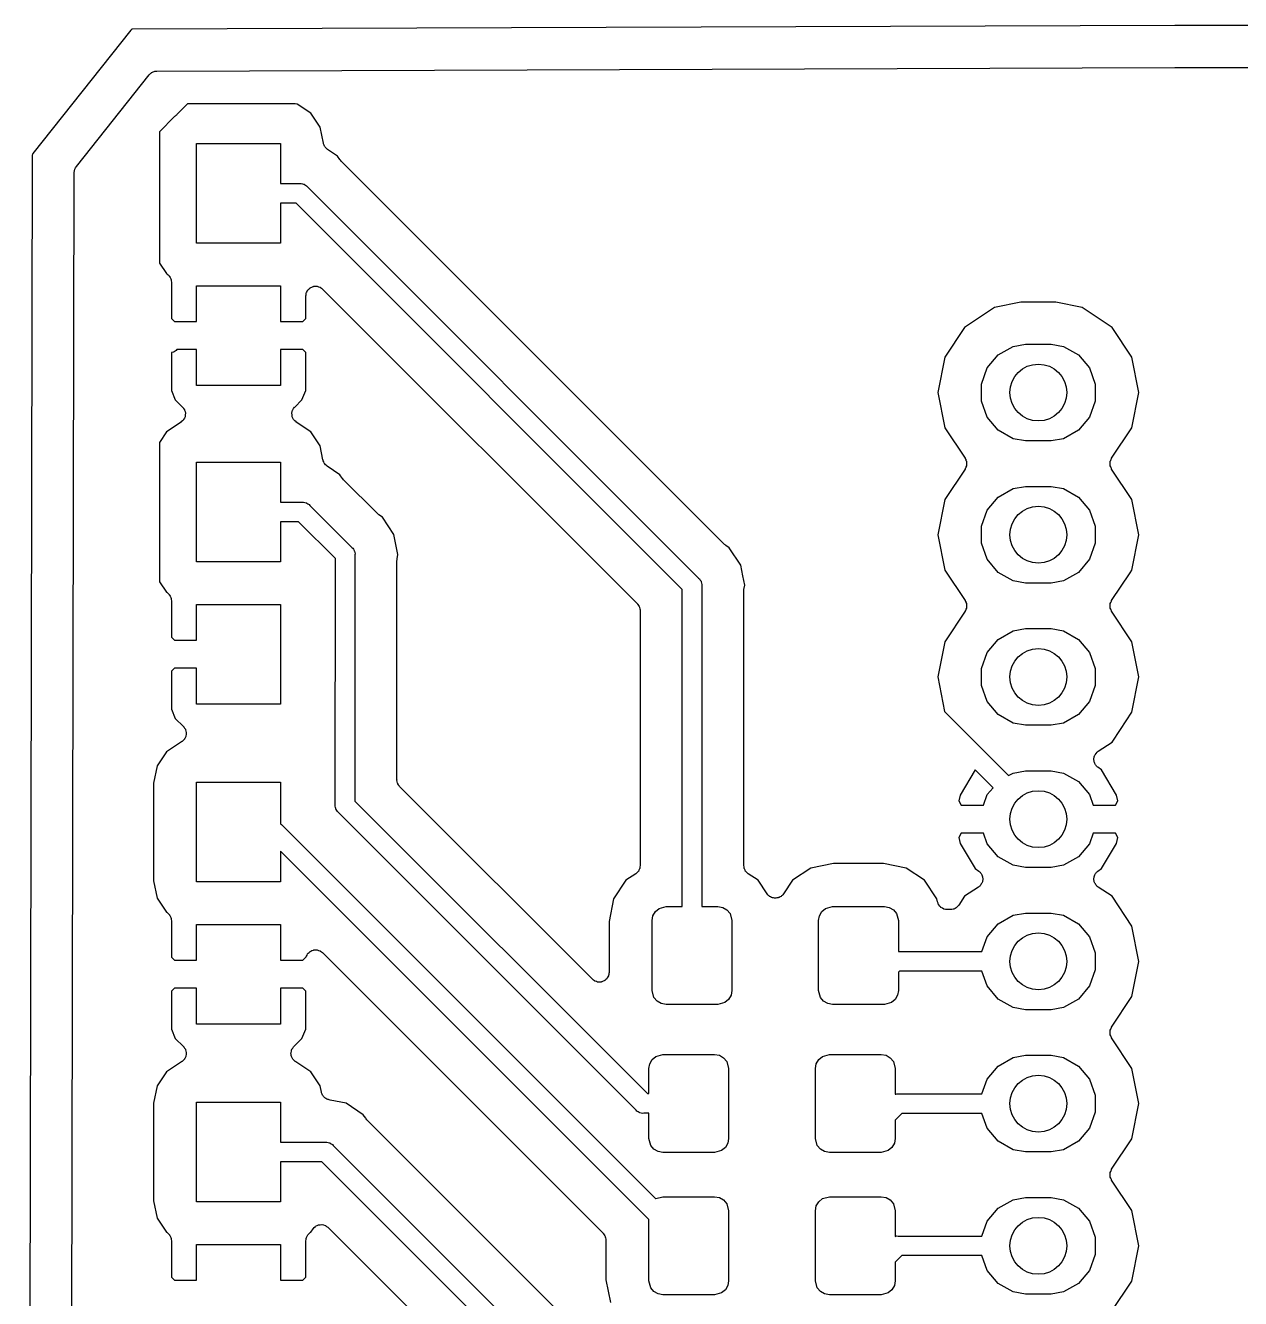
# Model space of a CAD drawing. Extents: x 81 to 161, y -172 to -32.
# Drawn here: x 121.35 to 143.06, y -87.43 to -64.69 of the extents above; entities that cross this region are included whole.
import ezdxf

# ---------------------------------------------------------------- set-up
doc = ezdxf.new("R2010")
doc.units = 0
doc.header["$MEASUREMENT"] = 0
doc.layers.add('BLACK', color=7, linetype='CONTINUOUS')

msp = doc.modelspace()

# ---------------------------------------------------------------- linework, layer by layer
at = {"layer": 'BLACK', "linetype": 'CONTINUOUS'}
for p, q in [((123.236, -64.7749), (121.486, -66.979)), ((123.256, -64.7597), (123.236, -64.7749)), ((123.267, -64.7575), (123.256, -64.7597)), ((141.886, -64.691), (123.267, -64.7575)), ((155.122, -64.691), (141.886, -64.691)), ((123.697, -65.506), (141.887, -65.441)), ((141.887, -65.441), (141.888, -65.4411)), ((141.888, -65.4411), (141.888, -65.441)), ((141.888, -65.441), (154.738, -65.441)), ((122.263, -67.207), (123.56, -65.5722)), ((123.56, -65.5722), (123.573, -65.5607)), ((123.573, -65.5607), (123.584, -65.5473)), ((123.584, -65.5473), (123.596, -65.5407)), ((123.596, -65.5407), (123.606, -65.5319)), ((123.606, -65.5319), (123.622, -65.5255)), ((123.622, -65.5255), (123.637, -65.5168)), ((123.637, -65.5168), (123.65, -65.5144)), ((123.65, -65.5144), (123.662, -65.5095)), ((123.662, -65.5095), (123.68, -65.5091)), ((123.68, -65.5091), (123.697, -65.506)), ((124.246, -66.088), (124.056, -66.2787)), ((126.171, -66.088), (124.246, -66.088)), ((126.204, -66.0945), (126.171, -66.088)), ((126.452, -66.2603), (126.204, -66.0945)), ((124.016, -66.3188), (123.746, -66.5885)), ((124.027, -66.3121), (124.016, -66.3188)), ((124.037, -66.3002), (124.027, -66.3121)), ((124.049, -66.2902), (124.037, -66.3002)), ((124.056, -66.2787), (124.049, -66.2902)), ((126.617, -66.5084), (126.452, -66.2603)), ((123.746, -66.5885), (123.746, -68.9357)), ((126.674, -66.7929), (126.617, -66.5084)), ((124.411, -68.581), (124.411, -66.801)), ((124.411, -66.801), (125.911, -66.801)), ((125.911, -66.801), (125.911, -67.516)), ((126.677, -66.8), (126.674, -66.7929)), ((126.678, -66.8077), (126.677, -66.8)), ((126.688, -66.8282), (126.678, -66.8077)), ((126.696, -66.8495), (126.688, -66.8282)), ((121.475, -67.0046), (121.353, -125.706)), ((121.476, -66.9981), (121.475, -67.0046)), ((121.486, -66.979), (121.476, -66.9981)), ((126.701, -66.8553), (126.696, -66.8495)), ((126.705, -66.8622), (126.701, -66.8553)), ((126.721, -66.878), (126.705, -66.8622)), ((126.736, -66.8952), (126.721, -66.878)), ((126.743, -66.8989), (126.736, -66.8952)), ((126.748, -66.9042), (126.743, -66.8989)), ((126.928, -67.0241), (126.748, -66.9042)), ((126.97, -67.087), (126.928, -67.0241)), ((122.225, -67.3155), (122.23, -67.288)), ((122.23, -67.288), (122.234, -67.2605)), ((122.234, -67.2605), (122.235, -67.2582)), ((122.235, -67.2582), (122.236, -67.2556)), ((122.236, -67.2556), (122.249, -67.2315)), ((122.249, -67.2315), (122.263, -67.207)), ((126.982, -67.0994), (126.97, -67.087)), ((126.992, -67.1135), (126.982, -67.0994)), ((131.249, -71.3707), (126.992, -67.1135)), ((122.159, -99.0125), (122.225, -67.3155)), ((125.911, -67.516), (126.253, -67.516)), ((126.253, -67.516), (126.276, -67.514)), ((126.276, -67.514), (126.299, -67.52)), ((126.299, -67.52), (126.322, -67.524)), ((126.322, -67.524), (126.329, -67.5279)), ((126.329, -67.5279), (126.336, -67.53)), ((126.336, -67.53), (126.355, -67.5433)), ((126.355, -67.5433), (126.375, -67.5549)), ((126.375, -67.5549), (126.39, -67.5727)), ((126.39, -67.5727), (133.378, -74.5604)), ((126.189, -67.866), (125.911, -67.866)), ((125.911, -67.866), (125.911, -68.581)), ((133.085, -74.762), (126.189, -67.866)), ((125.911, -68.581), (124.411, -68.581)), ((123.746, -68.9357), (123.87, -69.1217)), ((123.87, -69.1217), (123.883, -69.1304)), ((123.883, -69.1304), (123.901, -69.1475)), ((123.901, -69.1475), (123.92, -69.1634)), ((123.92, -69.1634), (123.923, -69.1684)), ((123.923, -69.1684), (123.927, -69.1724)), ((123.927, -69.1724), (123.938, -69.1946)), ((123.938, -69.1946), (123.95, -69.216)), ((123.95, -69.216), (123.951, -69.2217)), ((123.951, -69.2217), (123.954, -69.2269)), ((123.954, -69.2269), (123.957, -69.2515)), ((123.957, -69.2515), (123.961, -69.2759)), ((123.961, -69.2759), (123.961, -69.9273)), ((124.411, -69.981), (124.411, -69.341)), ((124.411, -69.341), (125.911, -69.341)), ((125.911, -69.341), (125.911, -69.981)), ((126.528, -69.3493), (126.551, -69.3473)), ((126.551, -69.3473), (126.559, -69.3493)), ((126.361, -69.5216), (126.365, -69.4991)), ((126.361, -69.9273), (126.361, -69.5216)), ((126.365, -69.4991), (126.367, -69.4763)), ((126.367, -69.4763), (126.37, -69.4694)), ((126.37, -69.4694), (126.372, -69.4618)), ((126.372, -69.4618), (126.383, -69.442)), ((126.383, -69.442), (126.393, -69.4213)), ((126.393, -69.4213), (126.398, -69.4158)), ((126.398, -69.4158), (126.402, -69.4091)), ((126.402, -69.4091), (126.419, -69.3944)), ((126.419, -69.3944), (126.436, -69.3783)), ((126.436, -69.3783), (126.443, -69.375)), ((126.443, -69.375), (126.448, -69.3701)), ((126.448, -69.3701), (126.47, -69.3623)), ((126.47, -69.3623), (126.491, -69.3526)), ((126.491, -69.3526), (126.498, -69.3519)), ((126.498, -69.3519), (126.506, -69.3493)), ((126.506, -69.3493), (126.528, -69.3493)), ((126.559, -69.3493), (126.566, -69.3493)), ((126.566, -69.3493), (126.588, -69.3571)), ((126.588, -69.3571), (126.61, -69.363)), ((126.61, -69.363), (126.616, -69.3674)), ((126.616, -69.3674), (126.623, -69.3701)), ((126.623, -69.3701), (126.641, -69.3848)), ((126.641, -69.3848), (126.66, -69.3979)), ((126.66, -69.3979), (132.283, -75.0214)), ((138.664, -69.727), (138.13, -70.0837)), ((139.135, -69.6334), (138.664, -69.727)), ((139.757, -69.6334), (139.135, -69.6334)), ((140.228, -69.727), (139.757, -69.6334)), ((140.762, -70.0837), (140.228, -69.727)), ((123.961, -69.9273), (124.015, -69.981)), ((124.015, -69.981), (124.411, -69.981)), ((125.911, -69.981), (126.307, -69.981)), ((126.307, -69.981), (126.361, -69.9273)), ((138.13, -70.0837), (137.774, -70.6174)), ((141.118, -70.6174), (140.762, -70.0837)), ((124.059, -70.481), (124.048, -70.4941)), ((124.411, -70.481), (124.059, -70.481)), ((124.411, -71.121), (124.411, -70.481)), ((126.307, -70.481), (125.911, -70.481)), ((125.911, -70.481), (125.911, -71.121)), ((126.361, -70.5347), (126.307, -70.481)), ((138.73, -70.5752), (138.994, -70.423)), ((138.994, -70.423), (139.218, -70.3834)), ((139.218, -70.3834), (139.674, -70.3834)), ((139.674, -70.3834), (139.898, -70.423)), ((139.898, -70.423), (140.162, -70.5752)), ((123.965, -70.5309), (123.961, -70.5347)), ((123.961, -70.5347), (123.961, -71.2105)), ((123.972, -70.529), (123.965, -70.5309)), ((123.995, -70.525), (123.972, -70.529)), ((124.002, -70.5211), (123.995, -70.525)), ((124.009, -70.519), (124.002, -70.5211)), ((124.028, -70.5057), (124.009, -70.519)), ((124.048, -70.4941), (124.028, -70.5057)), ((126.361, -71.2105), (126.361, -70.5347)), ((137.774, -70.6174), (137.648, -71.247)), ((138.534, -70.8085), (138.73, -70.5752)), ((140.162, -70.5752), (140.358, -70.8085)), ((141.244, -71.247), (141.118, -70.6174)), ((138.43, -71.0947), (138.534, -70.8085)), ((140.358, -70.8085), (140.462, -71.0947)), ((125.911, -71.121), (124.411, -71.121)), ((138.43, -71.3993), (138.43, -71.0947)), ((140.462, -71.0947), (140.462, -71.3993)), ((123.961, -71.2105), (124.03, -71.3759)), ((124.03, -71.3759), (124.16, -71.506)), ((126.162, -71.506), (126.292, -71.3759)), ((126.292, -71.3759), (126.361, -71.2105)), ((133.837, -73.9588), (131.249, -71.3707)), ((131.249, -71.3707), (131.249, -71.3707)), ((137.648, -71.247), (137.774, -71.8766)), ((141.118, -71.8766), (141.244, -71.247)), ((124.16, -71.506), (124.161, -71.5076)), ((124.161, -71.5076), (124.162, -71.5088)), ((124.162, -71.5088), (124.178, -71.5324)), ((124.178, -71.5324), (124.194, -71.5558)), ((124.194, -71.5558), (124.195, -71.5577)), ((124.195, -71.5577), (124.196, -71.5593)), ((124.196, -71.5593), (124.203, -71.5869)), ((124.203, -71.5869), (124.21, -71.6145)), ((124.211, -71.6183), (124.207, -71.6467)), ((124.21, -71.6145), (124.21, -71.6164)), ((124.21, -71.6164), (124.211, -71.6183)), ((126.111, -71.6183), (126.112, -71.6164)), ((126.115, -71.6467), (126.111, -71.6183)), ((126.112, -71.6145), (126.119, -71.587)), ((126.112, -71.6164), (126.112, -71.6145)), ((126.119, -71.587), (126.126, -71.5593)), ((126.126, -71.5593), (126.127, -71.5577)), ((126.127, -71.5577), (126.128, -71.5558)), ((126.128, -71.5558), (126.144, -71.5324)), ((126.144, -71.5324), (126.16, -71.5088)), ((126.16, -71.5088), (126.161, -71.5076)), ((126.161, -71.5076), (126.162, -71.506)), ((138.534, -71.6855), (138.43, -71.3993)), ((140.462, -71.3993), (140.358, -71.6855)), ((124.133, -71.7753), (123.87, -71.9509)), ((124.135, -71.7739), (124.133, -71.7753)), ((124.136, -71.7731), (124.135, -71.7739)), ((124.156, -71.753), (124.136, -71.7731)), ((124.177, -71.7332), (124.156, -71.753)), ((124.178, -71.7315), (124.177, -71.7332)), ((124.179, -71.7301), (124.178, -71.7315)), ((124.191, -71.7043), (124.179, -71.7301)), ((124.204, -71.6787), (124.191, -71.7043)), ((124.205, -71.6751), (124.204, -71.6768)), ((124.204, -71.6768), (124.204, -71.6787)), ((124.207, -71.6467), (124.205, -71.6751)), ((126.117, -71.6751), (126.115, -71.6467)), ((126.118, -71.6768), (126.117, -71.6751)), ((126.118, -71.6787), (126.118, -71.6768)), ((126.131, -71.7043), (126.118, -71.6787)), ((126.143, -71.7301), (126.131, -71.7043)), ((126.144, -71.7315), (126.143, -71.7301)), ((126.145, -71.7332), (126.144, -71.7315)), ((126.166, -71.753), (126.145, -71.7332)), ((126.186, -71.7731), (126.166, -71.753)), ((126.187, -71.7739), (126.186, -71.7731)), ((126.189, -71.7753), (126.187, -71.7739)), ((126.452, -71.9509), (126.189, -71.7753)), ((138.73, -71.9188), (138.534, -71.6855)), ((140.358, -71.6855), (140.162, -71.9188)), ((123.87, -71.9509), (123.746, -72.1369)), ((126.617, -72.199), (126.452, -71.9509)), ((137.774, -71.8766), (138.137, -72.4198)), ((138.994, -72.071), (138.73, -71.9188)), ((139.218, -72.1106), (138.994, -72.071)), ((139.898, -72.071), (139.674, -72.1106)), ((140.162, -71.9188), (139.898, -72.071)), ((140.755, -72.4198), (141.118, -71.8766)), ((123.746, -72.1369), (123.746, -74.6263)), ((126.667, -72.4502), (126.617, -72.199)), ((139.674, -72.1106), (139.218, -72.1106)), ((124.411, -74.2716), (124.411, -72.4916)), ((124.411, -72.4916), (125.911, -72.4916)), ((125.911, -72.4916), (125.911, -73.2066)), ((126.67, -72.4573), (126.667, -72.4502)), ((126.671, -72.465), (126.67, -72.4573)), ((126.681, -72.4855), (126.671, -72.465)), ((126.689, -72.5068), (126.681, -72.4855)), ((126.695, -72.5126), (126.689, -72.5068)), ((126.698, -72.5195), (126.695, -72.5126)), ((126.714, -72.5353), (126.698, -72.5195)), ((138.137, -72.4198), (138.141, -72.4303)), ((138.141, -72.4303), (138.148, -72.4396)), ((138.148, -72.4396), (138.153, -72.4579)), ((138.153, -72.4579), (138.161, -72.4754)), ((138.161, -72.4754), (138.162, -72.4869)), ((138.162, -72.4869), (138.165, -72.4979)), ((138.165, -72.4979), (138.164, -72.517)), ((138.164, -72.517), (138.165, -72.5361)), ((140.727, -72.4979), (140.73, -72.4869)), ((140.728, -72.517), (140.727, -72.4979)), ((140.727, -72.5361), (140.728, -72.517)), ((140.73, -72.4869), (140.731, -72.4754)), ((140.731, -72.4754), (140.739, -72.4579)), ((140.739, -72.4579), (140.744, -72.4396)), ((140.744, -72.4396), (140.751, -72.4303)), ((140.751, -72.4303), (140.755, -72.4198)), ((126.73, -72.5525), (126.714, -72.5353)), ((126.736, -72.5562), (126.73, -72.5525)), ((126.742, -72.5615), (126.736, -72.5562)), ((126.971, -72.7147), (126.742, -72.5615)), ((127.013, -72.7776), (126.971, -72.7147)), ((138.137, -72.6142), (137.774, -73.1574)), ((138.141, -72.6037), (138.137, -72.6142)), ((138.148, -72.5944), (138.141, -72.6037)), ((138.153, -72.5761), (138.148, -72.5944)), ((138.161, -72.5586), (138.153, -72.5761)), ((138.162, -72.5471), (138.161, -72.5586)), ((138.165, -72.5361), (138.162, -72.5471)), ((140.73, -72.5471), (140.727, -72.5361)), ((140.731, -72.5586), (140.73, -72.5471)), ((140.739, -72.5761), (140.731, -72.5586)), ((140.744, -72.5944), (140.739, -72.5761)), ((140.751, -72.6037), (140.744, -72.5944)), ((140.755, -72.6142), (140.751, -72.6037)), ((141.118, -73.1574), (140.755, -72.6142)), ((127.025, -72.7901), (127.013, -72.7776)), ((127.035, -72.8041), (127.025, -72.7901)), ((127.641, -73.4102), (127.035, -72.8041)), ((138.73, -73.1152), (138.994, -72.963)), ((138.994, -72.963), (139.218, -72.9234)), ((139.218, -72.9234), (139.674, -72.9234)), ((139.674, -72.9234), (139.898, -72.963)), ((139.898, -72.963), (140.162, -73.1152)), ((125.911, -73.2066), (126.297, -73.2066)), ((126.297, -73.2066), (126.32, -73.2046)), ((126.32, -73.2046), (126.342, -73.2106)), ((126.342, -73.2106), (126.365, -73.2146)), ((137.774, -73.1574), (137.648, -73.787)), ((138.534, -73.3485), (138.73, -73.1152)), ((140.162, -73.1152), (140.358, -73.3485)), ((141.244, -73.787), (141.118, -73.1574)), ((126.365, -73.2146), (126.372, -73.2185)), ((126.372, -73.2185), (126.379, -73.2206)), ((126.379, -73.2206), (126.398, -73.2339)), ((126.398, -73.2339), (126.418, -73.2455)), ((126.418, -73.2455), (126.433, -73.2633)), ((126.433, -73.2633), (127.182, -74.0117)), ((127.655, -73.4201), (127.641, -73.4102)), ((127.667, -73.432), (127.655, -73.4201)), ((127.73, -73.474), (127.667, -73.432)), ((138.43, -73.6347), (138.534, -73.3485)), ((140.358, -73.3485), (140.462, -73.6347)), ((126.232, -73.5566), (125.911, -73.5566)), ((125.911, -73.5566), (125.911, -74.2716)), ((126.889, -74.2134), (126.232, -73.5566)), ((127.935, -73.78), (127.73, -73.474)), ((138.43, -73.9393), (138.43, -73.6347)), ((140.462, -73.6347), (140.462, -73.9393)), ((128.007, -74.1409), (127.935, -73.78)), ((137.648, -73.787), (137.774, -74.4166)), ((141.118, -74.4166), (141.244, -73.787)), ((127.182, -74.0117), (127.2, -74.0267)), ((127.2, -74.0267), (127.211, -74.0468)), ((127.211, -74.0468), (127.225, -74.0658)), ((127.225, -74.0658), (127.227, -74.0733)), ((127.227, -74.0733), (127.23, -74.0801)), ((127.23, -74.0801), (127.235, -74.103)), ((127.235, -74.103), (127.241, -74.1254)), ((133.851, -73.9687), (133.837, -73.9588)), ((133.863, -73.9806), (133.851, -73.9687)), ((133.926, -74.0226), (133.863, -73.9806)), ((134.131, -74.3286), (133.926, -74.0226)), ((138.534, -74.2255), (138.43, -73.9393)), ((140.462, -73.9393), (140.358, -74.2255)), ((125.911, -74.2716), (124.411, -74.2716)), ((126.888, -78.6105), (126.889, -74.2134)), ((127.241, -74.1254), (127.238, -74.1485)), ((127.238, -74.1485), (127.238, -78.5457)), ((127.988, -74.2492), (127.991, -74.2323)), ((127.988, -78.1625), (127.988, -74.2492)), ((127.991, -74.2323), (127.992, -74.2151)), ((127.992, -74.2151), (128.007, -74.1409)), ((134.169, -74.519), (134.131, -74.3286)), ((138.73, -74.4588), (138.534, -74.2255)), ((140.358, -74.2255), (140.162, -74.4588)), ((133.378, -74.5604), (133.396, -74.5753)), ((133.396, -74.5753), (133.407, -74.5954)), ((134.203, -74.6895), (134.169, -74.519)), ((137.774, -74.4166), (138.137, -74.9598)), ((138.994, -74.611), (138.73, -74.4588)), ((140.162, -74.4588), (139.898, -74.611)), ((140.755, -74.9598), (141.084, -74.4685)), ((141.084, -74.4685), (141.118, -74.4166)), ((123.746, -74.6263), (123.87, -74.8123)), ((133.084, -80.4264), (133.085, -74.762)), ((133.407, -74.5954), (133.421, -74.6144)), ((133.421, -74.6144), (133.423, -74.622)), ((133.423, -74.622), (133.426, -74.6287)), ((133.426, -74.6287), (133.431, -74.6516)), ((133.431, -74.6516), (133.437, -74.674)), ((133.437, -74.674), (133.434, -74.6971)), ((133.434, -74.6971), (133.434, -80.4264)), ((134.184, -74.7978), (134.187, -74.7809)), ((134.184, -79.695), (134.184, -74.7978)), ((134.187, -74.7809), (134.188, -74.7637)), ((134.188, -74.7637), (134.203, -74.6895)), ((139.218, -74.6506), (138.994, -74.611)), ((139.674, -74.6506), (139.218, -74.6506)), ((139.898, -74.611), (139.674, -74.6506)), ((123.87, -74.8123), (123.883, -74.821)), ((123.883, -74.821), (123.901, -74.8381)), ((123.901, -74.8381), (123.92, -74.854)), ((123.92, -74.854), (123.923, -74.859)), ((123.923, -74.859), (123.927, -74.863)), ((123.927, -74.863), (123.938, -74.8852)), ((123.938, -74.8852), (123.95, -74.9066)), ((123.95, -74.9066), (123.951, -74.9123)), ((123.951, -74.9123), (123.954, -74.9175)), ((123.954, -74.9175), (123.957, -74.9421)), ((123.957, -74.9421), (123.961, -74.9665)), ((123.961, -74.9665), (123.961, -75.6179)), ((124.411, -75.6716), (124.411, -75.0316)), ((124.411, -75.0316), (125.911, -75.0316)), ((125.911, -75.0316), (125.911, -76.8116)), ((132.283, -75.0214), (132.288, -75.0277)), ((132.288, -75.0277), (132.294, -75.0326)), ((138.137, -74.9598), (138.141, -74.9703)), ((138.141, -74.9703), (138.148, -74.9796)), ((138.148, -74.9796), (138.153, -74.9979)), ((138.153, -74.9979), (138.161, -75.0154)), ((138.161, -75.0154), (138.162, -75.0269)), ((138.162, -75.0269), (138.165, -75.0379)), ((140.727, -75.0379), (140.73, -75.0269)), ((140.73, -75.0269), (140.731, -75.0154)), ((140.731, -75.0154), (140.739, -74.9979)), ((140.739, -74.9979), (140.744, -74.9796)), ((140.744, -74.9796), (140.751, -74.9703)), ((140.751, -74.9703), (140.755, -74.9598)), ((132.294, -75.0326), (132.305, -75.0525)), ((132.305, -75.0525), (132.318, -75.0712)), ((132.318, -75.0712), (132.32, -75.0786)), ((132.32, -75.0786), (132.324, -75.0853)), ((132.324, -75.0853), (132.328, -75.1078)), ((132.328, -75.1078), (132.334, -75.1299)), ((132.334, -75.1299), (132.333, -75.1376)), ((132.333, -75.1376), (132.335, -75.1451)), ((132.335, -75.1451), (132.334, -79.695)), ((138.137, -75.1542), (137.774, -75.6974)), ((138.141, -75.1437), (138.137, -75.1542)), ((138.148, -75.1344), (138.141, -75.1437)), ((138.153, -75.1161), (138.148, -75.1344)), ((138.161, -75.0986), (138.153, -75.1161)), ((138.162, -75.0871), (138.161, -75.0986)), ((138.165, -75.0761), (138.162, -75.0871)), ((138.165, -75.0379), (138.164, -75.057)), ((138.164, -75.057), (138.165, -75.0761)), ((140.728, -75.057), (140.727, -75.0379)), ((140.727, -75.0761), (140.728, -75.057)), ((140.73, -75.0871), (140.727, -75.0761)), ((140.731, -75.0986), (140.73, -75.0871)), ((140.739, -75.1161), (140.731, -75.0986)), ((140.744, -75.1344), (140.739, -75.1161)), ((140.751, -75.1437), (140.744, -75.1344)), ((140.755, -75.1542), (140.751, -75.1437)), ((141.118, -75.6974), (140.755, -75.1542)), ((138.994, -75.503), (139.218, -75.4634)), ((139.218, -75.4634), (139.674, -75.4634)), ((139.674, -75.4634), (139.898, -75.503)), ((123.961, -75.6179), (124.015, -75.6716)), ((124.015, -75.6716), (124.411, -75.6716)), ((137.774, -75.6974), (137.648, -76.327)), ((138.534, -75.8885), (138.73, -75.6552)), ((138.73, -75.6552), (138.994, -75.503)), ((139.898, -75.503), (140.162, -75.6552)), ((140.162, -75.6552), (140.358, -75.8885)), ((141.244, -76.327), (141.118, -75.6974)), ((138.43, -76.1747), (138.534, -75.8885)), ((140.358, -75.8885), (140.462, -76.1747)), ((124.015, -76.1716), (123.961, -76.2253)), ((123.961, -76.2253), (123.961, -76.9011)), ((124.411, -76.1716), (124.015, -76.1716)), ((124.411, -76.8116), (124.411, -76.1716)), ((137.648, -76.327), (137.771, -76.9448)), ((138.43, -76.4793), (138.43, -76.1747)), ((140.462, -76.1747), (140.462, -76.4793)), ((141.118, -76.9566), (141.244, -76.327)), ((138.534, -76.7655), (138.43, -76.4793)), ((140.462, -76.4793), (140.358, -76.7655)), ((125.911, -76.8116), (124.411, -76.8116)), ((138.73, -76.9988), (138.534, -76.7655)), ((140.358, -76.7655), (140.162, -76.9988)), ((123.961, -76.9011), (124.03, -77.0665)), ((124.03, -77.0665), (124.174, -77.2114)), ((137.771, -76.9448), (138.915, -78.0884)), ((138.994, -77.151), (138.73, -76.9988)), ((140.162, -76.9988), (139.898, -77.151)), ((140.914, -77.2625), (141.118, -76.9566)), ((124.174, -77.2114), (124.176, -77.2141)), ((124.176, -77.2141), (124.176, -77.2143)), ((124.176, -77.2143), (124.178, -77.2162)), ((124.178, -77.2162), (124.182, -77.2197)), ((124.182, -77.2197), (124.195, -77.2409)), ((124.195, -77.2409), (124.209, -77.2612)), ((124.209, -77.2612), (124.21, -77.2647)), ((124.21, -77.2647), (124.21, -77.2648)), ((124.21, -77.2648), (124.211, -77.2659)), ((124.211, -77.2659), (124.211, -77.2667)), ((124.211, -77.2667), (124.214, -77.2716)), ((124.214, -77.2716), (124.219, -77.296)), ((124.219, -77.296), (124.225, -77.3199)), ((139.218, -77.1906), (138.994, -77.151)), ((139.674, -77.1906), (139.218, -77.1906)), ((139.898, -77.151), (139.674, -77.1906)), ((140.762, -77.4903), (140.914, -77.2625)), ((140.914, -77.2625), (140.914, -77.2625)), ((124.141, -77.4848), (123.87, -77.6659)), ((124.142, -77.4847), (124.141, -77.4848)), ((124.147, -77.4808), (124.142, -77.4844)), ((124.142, -77.4844), (124.142, -77.4847)), ((124.148, -77.4798), (124.147, -77.4808)), ((124.151, -77.4785), (124.148, -77.4798)), ((124.169, -77.461), (124.151, -77.4785)), ((124.187, -77.4446), (124.169, -77.461)), ((124.19, -77.4403), (124.187, -77.4446)), ((124.191, -77.4388), (124.19, -77.4403)), ((124.192, -77.4379), (124.191, -77.4388)), ((124.194, -77.4355), (124.192, -77.4379)), ((124.204, -77.4131), (124.194, -77.4355)), ((124.216, -77.3913), (124.204, -77.4131)), ((124.217, -77.386), (124.216, -77.3913)), ((124.218, -77.3843), (124.217, -77.386)), ((124.22, -77.3805), (124.218, -77.3838)), ((124.218, -77.3838), (124.218, -77.3843)), ((124.222, -77.3558), (124.22, -77.3805)), ((124.226, -77.3312), (124.222, -77.3558)), ((124.225, -77.3199), (124.225, -77.3237)), ((124.225, -77.3237), (124.225, -77.3238)), ((124.225, -77.3238), (124.225, -77.3256)), ((124.225, -77.3256), (124.226, -77.3312)), ((140.516, -77.6545), (140.762, -77.4903)), ((123.87, -77.6659), (123.705, -77.914)), ((140.444, -77.7657), (140.445, -77.751)), ((140.445, -77.751), (140.452, -77.7368)), ((140.452, -77.7368), (140.457, -77.7215)), ((140.457, -77.7215), (140.466, -77.7097)), ((140.466, -77.7097), (140.472, -77.6965)), ((140.472, -77.6965), (140.484, -77.6855)), ((140.484, -77.6855), (140.493, -77.6728)), ((140.493, -77.6728), (140.505, -77.6647)), ((140.505, -77.6647), (140.516, -77.6545)), ((123.705, -77.914), (123.643, -78.2238)), ((138.32, -77.9882), (138.052, -78.4358)), ((138.637, -78.3057), (138.32, -77.9882)), ((140.439, -77.7798), (140.444, -77.7657)), ((140.44, -77.7956), (140.439, -77.7798)), ((140.439, -77.8114), (140.44, -77.7956)), ((140.442, -77.8257), (140.439, -77.8114)), ((140.443, -77.8404), (140.442, -77.8257)), ((140.449, -77.855), (140.443, -77.8404)), ((140.453, -77.8705), (140.449, -77.855)), ((140.461, -77.8827), (140.453, -77.8705)), ((140.467, -77.8962), (140.461, -77.8827)), ((140.478, -77.9078), (140.467, -77.8962)), ((140.487, -77.921), (140.478, -77.9078)), ((140.499, -77.9297), (140.487, -77.921)), ((140.509, -77.9404), (140.499, -77.9297)), ((140.572, -77.9871), (140.509, -77.9404)), ((140.84, -78.4358), (140.572, -77.9871)), ((124.411, -79.9866), (124.411, -78.2066)), ((124.411, -78.2066), (125.911, -78.2066)), ((125.911, -78.2066), (125.911, -78.9503)), ((127.99, -78.1701), (127.988, -78.1625)), ((127.989, -78.1778), (127.99, -78.1701)), ((127.995, -78.1999), (127.989, -78.1778)), ((127.999, -78.2224), (127.995, -78.1999)), ((138.915, -78.0884), (138.994, -78.043)), ((138.994, -78.043), (139.218, -78.0034)), ((139.218, -78.0034), (139.674, -78.0034)), ((139.674, -78.0034), (139.898, -78.043)), ((139.898, -78.043), (140.162, -78.1952)), ((140.162, -78.1952), (140.358, -78.4285)), ((123.643, -78.2238), (123.643, -79.9694)), ((128.003, -78.2291), (127.999, -78.2224)), ((128.005, -78.2365), (128.003, -78.2291)), ((128.018, -78.2552), (128.005, -78.2365)), ((128.029, -78.275), (128.018, -78.2552)), ((128.035, -78.28), (128.029, -78.275)), ((128.04, -78.2863), (128.035, -78.28)), ((131.48, -81.7267), (128.04, -78.2863)), ((138.052, -78.4358), (138.024, -78.5383)), ((138.466, -78.617), (138.534, -78.4285)), ((138.534, -78.4285), (138.637, -78.3057)), ((140.358, -78.4285), (140.426, -78.617)), ((140.868, -78.5383), (140.84, -78.4358)), ((126.886, -78.6337), (126.888, -78.6105)), ((126.892, -78.6561), (126.886, -78.6337)), ((126.897, -78.6789), (126.892, -78.6561)), ((127.238, -78.5457), (132.462, -83.769)), ((138.024, -78.5383), (138.067, -78.617)), ((138.067, -78.617), (138.466, -78.617)), ((140.426, -78.617), (140.825, -78.617)), ((140.825, -78.617), (140.868, -78.5383)), ((126.9, -78.6857), (126.897, -78.6789)), ((126.902, -78.6933), (126.9, -78.6857)), ((126.916, -78.7123), (126.902, -78.6933)), ((126.927, -78.7324), (126.916, -78.7123)), ((126.945, -78.7473), (126.927, -78.7324)), ((132.26, -84.0624), (126.945, -78.7473)), ((125.911, -78.9503), (125.929, -78.9605)), ((125.929, -78.9605), (125.944, -78.9783)), ((125.944, -78.9783), (132.611, -85.6455)), ((138.067, -79.117), (138.024, -79.1957)), ((138.466, -79.117), (138.067, -79.117)), ((138.534, -79.3055), (138.466, -79.117)), ((140.426, -79.117), (140.358, -79.3055)), ((140.825, -79.117), (140.426, -79.117)), ((140.868, -79.1957), (140.825, -79.117)), ((138.024, -79.1957), (138.052, -79.2982)), ((138.052, -79.2982), (138.32, -79.7469)), ((138.73, -79.5388), (138.534, -79.3055)), ((140.358, -79.3055), (140.162, -79.5388)), ((140.572, -79.7469), (140.84, -79.2982)), ((140.84, -79.2982), (140.868, -79.1957)), ((132.489, -86.019), (125.911, -79.4407)), ((125.911, -79.4407), (125.911, -79.9866)), ((138.994, -79.691), (138.73, -79.5388)), ((140.162, -79.5388), (139.898, -79.691)), ((132.296, -79.8024), (132.294, -79.8075)), ((132.301, -79.7985), (132.296, -79.8024)), ((132.312, -79.7763), (132.301, -79.7985)), ((132.324, -79.7548), (132.312, -79.7763)), ((132.325, -79.7491), (132.324, -79.7548)), ((132.328, -79.7439), (132.325, -79.7491)), ((132.33, -79.7193), (132.328, -79.7439)), ((132.334, -79.695), (132.33, -79.7193)), ((134.189, -79.7193), (134.184, -79.695)), ((134.191, -79.7439), (134.189, -79.7193)), ((134.194, -79.7491), (134.191, -79.7439)), ((134.195, -79.7548), (134.194, -79.7491)), ((134.207, -79.7763), (134.195, -79.7548)), ((134.218, -79.7985), (134.207, -79.7763)), ((134.223, -79.8025), (134.218, -79.7985)), ((134.225, -79.8075), (134.223, -79.8025)), ((135.384, -79.7389), (135.055, -79.9589)), ((135.789, -79.6583), (135.384, -79.7389)), ((136.68, -79.6583), (135.789, -79.6583)), ((137.085, -79.7389), (136.68, -79.6583)), ((137.414, -79.9589), (137.085, -79.7389)), ((138.32, -79.7469), (138.383, -79.7936)), ((138.383, -79.7936), (138.393, -79.8043)), ((138.393, -79.8043), (138.405, -79.813)), ((139.218, -79.7306), (138.994, -79.691)), ((139.674, -79.7306), (139.218, -79.7306)), ((139.898, -79.691), (139.674, -79.7306)), ((140.487, -79.813), (140.499, -79.8043)), ((140.499, -79.8043), (140.509, -79.7936)), ((140.509, -79.7936), (140.572, -79.7469)), ((123.643, -79.9694), (123.705, -80.2792)), ((125.911, -79.9866), (124.411, -79.9866)), ((132.08, -79.9589), (131.86, -80.2881)), ((132.257, -79.8405), (132.08, -79.9589)), ((132.275, -79.8234), (132.257, -79.8405)), ((132.294, -79.8075), (132.275, -79.8234)), ((134.244, -79.8234), (134.225, -79.8075)), ((134.262, -79.8405), (134.244, -79.8234)), ((134.439, -79.9589), (134.262, -79.8405)), ((134.601, -80.2013), (134.439, -79.9589)), ((135.055, -79.9589), (134.893, -80.2013)), ((137.634, -80.2881), (137.414, -79.9589)), ((138.405, -79.813), (138.414, -79.8262)), ((138.414, -79.8262), (138.425, -79.8378)), ((138.426, -80.0243), (138.42, -80.0375)), ((138.425, -79.8378), (138.431, -79.8513)), ((138.435, -80.0125), (138.426, -80.0243)), ((138.431, -79.8513), (138.439, -79.8635)), ((138.44, -79.9972), (138.435, -80.0125)), ((138.439, -79.8635), (138.443, -79.879)), ((138.447, -79.983), (138.44, -79.9972)), ((138.443, -79.879), (138.449, -79.8936)), ((138.448, -79.9683), (138.447, -79.983)), ((138.453, -79.9542), (138.448, -79.9683)), ((138.449, -79.8936), (138.45, -79.9083)), ((138.45, -79.9083), (138.453, -79.9226)), ((138.453, -79.9226), (138.452, -79.9384)), ((138.452, -79.9384), (138.453, -79.9542)), ((140.439, -79.9226), (140.442, -79.9083)), ((140.44, -79.9384), (140.439, -79.9226)), ((140.439, -79.9542), (140.44, -79.9384)), ((140.444, -79.9683), (140.439, -79.9542)), ((140.442, -79.9083), (140.443, -79.8936)), ((140.443, -79.8936), (140.449, -79.879)), ((140.445, -79.983), (140.444, -79.9683)), ((140.452, -79.9972), (140.445, -79.983)), ((140.449, -79.879), (140.453, -79.8635)), ((140.457, -80.0125), (140.452, -79.9972)), ((140.453, -79.8635), (140.461, -79.8513)), ((140.466, -80.0243), (140.457, -80.0125)), ((140.461, -79.8513), (140.467, -79.8378)), ((140.472, -80.0375), (140.466, -80.0243)), ((140.467, -79.8378), (140.478, -79.8262)), ((140.478, -79.8262), (140.487, -79.813)), ((134.615, -80.2151), (134.601, -80.2013)), ((134.626, -80.2305), (134.615, -80.2151)), ((134.636, -80.2369), (134.626, -80.2305)), ((134.644, -80.2452), (134.636, -80.2369)), ((134.661, -80.2537), (134.644, -80.2452)), ((134.677, -80.2643), (134.661, -80.2537)), ((134.833, -80.2537), (134.817, -80.2643)), ((134.85, -80.2452), (134.833, -80.2537)), ((134.858, -80.2369), (134.85, -80.2452)), ((134.868, -80.2305), (134.858, -80.2369)), ((134.879, -80.2151), (134.868, -80.2305)), ((134.893, -80.2013), (134.879, -80.2151)), ((138.13, -80.2437), (138.023, -80.4042)), ((138.376, -80.0795), (138.13, -80.2437)), ((138.387, -80.0693), (138.376, -80.0795)), ((138.399, -80.0612), (138.387, -80.0693)), ((138.408, -80.0485), (138.399, -80.0612)), ((138.42, -80.0375), (138.408, -80.0485)), ((140.484, -80.0485), (140.472, -80.0375)), ((140.493, -80.0612), (140.484, -80.0485)), ((140.505, -80.0693), (140.493, -80.0612)), ((140.516, -80.0795), (140.505, -80.0693)), ((140.762, -80.2437), (140.516, -80.0795)), ((141.118, -80.7774), (140.762, -80.2437)), ((123.705, -80.2792), (123.87, -80.5273)), ((131.86, -80.2881), (131.779, -80.6936)), ((132.605, -80.5157), (132.672, -80.4599)), ((132.672, -80.4599), (132.797, -80.4264)), ((132.797, -80.4264), (133.084, -80.4264)), ((133.434, -80.4264), (133.722, -80.4264)), ((133.722, -80.4264), (133.808, -80.4415)), ((133.808, -80.4415), (133.883, -80.4849)), ((133.883, -80.4849), (133.939, -80.5514)), ((134.688, -80.267), (134.677, -80.2643)), ((134.698, -80.2721), (134.688, -80.267)), ((134.717, -80.2742), (134.698, -80.2721)), ((134.736, -80.2787), (134.717, -80.2742)), ((134.747, -80.2775), (134.736, -80.2787)), ((134.758, -80.2787), (134.747, -80.2775)), ((134.777, -80.2742), (134.758, -80.2787)), ((134.796, -80.2721), (134.777, -80.2742)), ((134.806, -80.267), (134.796, -80.2721)), ((134.817, -80.2643), (134.806, -80.267)), ((135.58, -80.5157), (135.647, -80.4599)), ((135.647, -80.4599), (135.772, -80.4264)), ((135.772, -80.4264), (136.697, -80.4264)), ((136.697, -80.4264), (136.783, -80.4415)), ((136.783, -80.4415), (136.858, -80.4849)), ((136.858, -80.4849), (136.914, -80.5514)), ((137.645, -80.3411), (137.634, -80.2881)), ((137.655, -80.3677), (137.645, -80.3411)), ((137.665, -80.3945), (137.655, -80.3677)), ((137.666, -80.396), (137.665, -80.3945)), ((137.667, -80.3978), (137.666, -80.396)), ((137.686, -80.4192), (137.667, -80.3978)), ((137.704, -80.4411), (137.686, -80.4192)), ((137.706, -80.442), (137.704, -80.4411)), ((137.707, -80.4435), (137.706, -80.442)), ((137.732, -80.4572), (137.707, -80.4435)), ((137.757, -80.4714), (137.732, -80.4572)), ((137.759, -80.4718), (137.757, -80.4714)), ((137.76, -80.4727), (137.759, -80.4718)), ((137.789, -80.477), (137.76, -80.4727)), ((137.817, -80.482), (137.789, -80.477)), ((137.877, -80.482), (137.817, -80.482)), ((137.902, -80.4777), (137.877, -80.482)), ((137.926, -80.475), (137.902, -80.4777)), ((137.932, -80.4724), (137.926, -80.475)), ((137.937, -80.4714), (137.932, -80.4724)), ((137.959, -80.4591), (137.937, -80.4714)), ((137.981, -80.4481), (137.959, -80.4591)), ((137.985, -80.444), (137.981, -80.4481)), ((137.99, -80.4411), (137.985, -80.444)), ((138.006, -80.4221), (137.99, -80.4411)), ((138.023, -80.4042), (138.006, -80.4221)), ((123.87, -80.5273), (123.883, -80.536)), ((123.883, -80.536), (123.901, -80.5531)), ((123.901, -80.5531), (123.92, -80.569)), ((123.92, -80.569), (123.923, -80.574)), ((123.923, -80.574), (123.927, -80.578)), ((123.927, -80.578), (123.938, -80.6002)), ((123.938, -80.6002), (123.95, -80.6216)), ((123.95, -80.6216), (123.951, -80.6273)), ((123.951, -80.6273), (123.954, -80.6325)), ((123.954, -80.6325), (123.957, -80.6571)), ((123.957, -80.6571), (123.961, -80.6815)), ((123.961, -80.6815), (123.961, -81.3329)), ((131.779, -80.6936), (131.779, -81.6029)), ((132.547, -80.6764), (132.562, -80.5909)), ((132.547, -81.9264), (132.547, -80.6764)), ((132.562, -80.5909), (132.605, -80.5157)), ((133.939, -80.5514), (133.972, -80.6764)), ((133.972, -80.6764), (133.972, -81.9264)), ((135.522, -80.6764), (135.537, -80.5909)), ((135.522, -81.9264), (135.522, -80.6764)), ((135.537, -80.5909), (135.58, -80.5157)), ((136.914, -80.5514), (136.947, -80.6764)), ((136.947, -80.6764), (136.947, -81.232)), ((138.73, -80.7352), (138.994, -80.583)), ((138.994, -80.583), (139.218, -80.5434)), ((139.218, -80.5434), (139.674, -80.5434)), ((139.674, -80.5434), (139.898, -80.583)), ((139.898, -80.583), (140.162, -80.7352)), ((124.411, -81.3866), (124.411, -80.7466)), ((124.411, -80.7466), (125.911, -80.7466)), ((125.911, -80.7466), (125.911, -81.3866)), ((138.534, -80.9685), (138.73, -80.7352)), ((140.162, -80.7352), (140.358, -80.9685)), ((141.244, -81.407), (141.118, -80.7774)), ((138.438, -81.232), (138.534, -80.9685)), ((140.358, -80.9685), (140.462, -81.2547)), ((123.961, -81.3329), (124.015, -81.3866)), ((124.015, -81.3866), (124.411, -81.3866)), ((125.911, -81.3866), (126.307, -81.3866)), ((126.307, -81.3866), (126.368, -81.3255)), ((126.368, -81.3255), (126.37, -81.3215)), ((126.37, -81.3215), (126.372, -81.3139)), ((126.372, -81.3139), (126.383, -81.2941)), ((126.383, -81.2941), (126.393, -81.2734)), ((126.393, -81.2734), (126.398, -81.268)), ((126.398, -81.268), (126.402, -81.2613)), ((126.402, -81.2613), (126.419, -81.2466)), ((126.419, -81.2466), (126.436, -81.2304)), ((126.436, -81.2304), (126.443, -81.2272)), ((126.443, -81.2272), (126.448, -81.2222)), ((126.448, -81.2222), (126.47, -81.2144)), ((126.47, -81.2144), (126.491, -81.2048)), ((126.491, -81.2048), (126.498, -81.2041)), ((126.498, -81.2041), (126.506, -81.2015)), ((126.506, -81.2015), (126.528, -81.2015)), ((126.528, -81.2015), (126.551, -81.1995)), ((126.551, -81.1995), (126.559, -81.2015)), ((126.559, -81.2015), (126.566, -81.2015)), ((126.566, -81.2015), (126.588, -81.2093)), ((126.588, -81.2093), (126.61, -81.2152)), ((126.61, -81.2152), (126.616, -81.2196)), ((126.616, -81.2196), (126.623, -81.2222)), ((126.623, -81.2222), (126.641, -81.2369)), ((126.641, -81.2369), (126.66, -81.2501)), ((126.66, -81.2501), (131.67, -86.2603)), ((136.947, -81.232), (138.438, -81.232)), ((140.462, -81.2547), (140.462, -81.5593)), ((131.775, -81.6254), (131.773, -81.6482)), ((131.779, -81.6029), (131.775, -81.6254)), ((136.963, -81.582), (136.947, -81.5984)), ((136.947, -81.5984), (136.947, -81.9264)), ((138.438, -81.582), (136.963, -81.582)), ((138.534, -81.8455), (138.438, -81.582)), ((140.462, -81.5593), (140.358, -81.8455)), ((141.118, -82.0366), (141.244, -81.407)), ((131.499, -81.7398), (131.48, -81.7267)), ((131.516, -81.7545), (131.499, -81.7398)), ((131.524, -81.7571), (131.516, -81.7545)), ((131.53, -81.7615), (131.524, -81.7571)), ((131.552, -81.7674), (131.53, -81.7615)), ((131.573, -81.7753), (131.552, -81.7674)), ((131.581, -81.7753), (131.573, -81.7753)), ((131.589, -81.7772), (131.581, -81.7753)), ((131.611, -81.7753), (131.589, -81.7772)), ((131.634, -81.7753), (131.611, -81.7753)), ((131.642, -81.7726), (131.634, -81.7753)), ((131.649, -81.7719), (131.642, -81.7726)), ((131.67, -81.7623), (131.649, -81.7719)), ((131.691, -81.7545), (131.67, -81.7623)), ((131.697, -81.7495), (131.691, -81.7545)), ((131.704, -81.7463), (131.697, -81.7495)), ((131.72, -81.7301), (131.704, -81.7463)), ((131.738, -81.7154), (131.72, -81.7301)), ((131.742, -81.7087), (131.738, -81.7154)), ((131.747, -81.7033), (131.742, -81.7087)), ((131.757, -81.6826), (131.747, -81.7033)), ((131.768, -81.6628), (131.757, -81.6826)), ((131.77, -81.6552), (131.768, -81.6628)), ((131.773, -81.6482), (131.77, -81.6552)), ((138.73, -82.0788), (138.534, -81.8455)), ((140.358, -81.8455), (140.162, -82.0788)), ((124.015, -81.8866), (123.961, -81.9403)), ((123.961, -81.9403), (123.961, -82.6161)), ((124.411, -81.8866), (124.015, -81.8866)), ((124.411, -82.5266), (124.411, -81.8866)), ((126.307, -81.8866), (125.911, -81.8866)), ((125.911, -81.8866), (125.911, -82.5266)), ((126.361, -81.9403), (126.307, -81.8866)), ((126.361, -82.6161), (126.361, -81.9403)), ((132.58, -82.0514), (132.547, -81.9264)), ((132.636, -82.1179), (132.58, -82.0514)), ((133.957, -82.0119), (133.914, -82.0871)), ((133.972, -81.9264), (133.957, -82.0119)), ((135.555, -82.0514), (135.522, -81.9264)), ((135.611, -82.1179), (135.555, -82.0514)), ((136.932, -82.0119), (136.889, -82.0871)), ((136.947, -81.9264), (136.932, -82.0119)), ((138.994, -82.231), (138.73, -82.0788)), ((140.162, -82.0788), (139.898, -82.231)), ((140.755, -82.5798), (141.118, -82.0366)), ((132.711, -82.1613), (132.636, -82.1179)), ((132.797, -82.1764), (132.711, -82.1613)), ((133.722, -82.1764), (132.797, -82.1764)), ((133.847, -82.1429), (133.722, -82.1764)), ((133.914, -82.0871), (133.847, -82.1429)), ((135.686, -82.1613), (135.611, -82.1179)), ((135.772, -82.1764), (135.686, -82.1613)), ((136.697, -82.1764), (135.772, -82.1764)), ((136.822, -82.1429), (136.697, -82.1764)), ((136.889, -82.0871), (136.822, -82.1429)), ((139.218, -82.2706), (138.994, -82.231)), ((139.674, -82.2706), (139.218, -82.2706)), ((139.898, -82.231), (139.674, -82.2706)), ((125.911, -82.5266), (124.411, -82.5266)), ((123.961, -82.6161), (124.03, -82.7815)), ((126.292, -82.7815), (126.361, -82.6161)), ((140.727, -82.6579), (140.73, -82.6469)), ((140.728, -82.677), (140.727, -82.6579)), ((140.727, -82.6961), (140.728, -82.677)), ((140.73, -82.7071), (140.727, -82.6961)), ((140.73, -82.6469), (140.731, -82.6354)), ((140.731, -82.7186), (140.73, -82.7071)), ((140.731, -82.6354), (140.739, -82.6179)), ((140.739, -82.7361), (140.731, -82.7186)), ((140.739, -82.6179), (140.744, -82.5996)), ((140.744, -82.7544), (140.739, -82.7361)), ((140.744, -82.5996), (140.751, -82.5903)), ((140.751, -82.7637), (140.744, -82.7544)), ((140.751, -82.5903), (140.755, -82.5798)), ((124.03, -82.7815), (124.174, -82.9264)), ((124.174, -82.9264), (124.176, -82.9291)), ((124.176, -82.9291), (124.176, -82.9293)), ((124.176, -82.9293), (124.178, -82.9312)), ((124.178, -82.9312), (124.182, -82.9347)), ((124.182, -82.9347), (124.195, -82.9559)), ((124.195, -82.9559), (124.209, -82.9762)), ((124.209, -82.9762), (124.21, -82.9797)), ((124.21, -82.9797), (124.21, -82.9798)), ((124.21, -82.9798), (124.211, -82.9809)), ((124.211, -82.9809), (124.211, -82.9817)), ((124.211, -82.9817), (124.214, -82.9866)), ((124.214, -82.9866), (124.219, -83.011)), ((126.103, -83.0109), (126.108, -82.9866)), ((126.108, -82.9866), (126.111, -82.9817)), ((126.111, -82.9809), (126.112, -82.9798)), ((126.111, -82.9817), (126.111, -82.9809)), ((126.112, -82.9797), (126.113, -82.9762)), ((126.112, -82.9798), (126.112, -82.9797)), ((126.113, -82.9762), (126.127, -82.9559)), ((126.127, -82.9559), (126.14, -82.9347)), ((126.14, -82.9347), (126.144, -82.9312)), ((126.144, -82.9312), (126.146, -82.9293)), ((126.146, -82.9291), (126.148, -82.9264)), ((126.146, -82.9293), (126.146, -82.9291)), ((126.148, -82.9264), (126.292, -82.7815)), ((140.755, -82.7742), (140.751, -82.7637)), ((141.118, -83.3174), (140.755, -82.7742)), ((124.141, -83.1998), (123.87, -83.3809)), ((124.142, -83.1997), (124.141, -83.1998)), ((124.147, -83.1958), (124.142, -83.1994)), ((124.142, -83.1994), (124.142, -83.1997)), ((124.148, -83.1948), (124.147, -83.1958)), ((124.151, -83.1935), (124.148, -83.1948)), ((124.169, -83.176), (124.151, -83.1935)), ((124.187, -83.1596), (124.169, -83.176)), ((124.19, -83.1553), (124.187, -83.1596)), ((124.191, -83.1538), (124.19, -83.1553)), ((124.192, -83.1529), (124.191, -83.1538)), ((124.194, -83.1505), (124.192, -83.1529)), ((124.204, -83.1281), (124.194, -83.1505)), ((124.216, -83.1063), (124.204, -83.1281)), ((124.217, -83.101), (124.216, -83.1063)), ((124.218, -83.0993), (124.217, -83.101)), ((124.22, -83.0955), (124.218, -83.0988)), ((124.218, -83.0988), (124.218, -83.0993)), ((124.219, -83.011), (124.225, -83.0349)), ((124.222, -83.0708), (124.22, -83.0955)), ((124.226, -83.0462), (124.222, -83.0708)), ((124.225, -83.0349), (124.225, -83.0387)), ((124.225, -83.0387), (124.225, -83.0388)), ((124.225, -83.0388), (124.225, -83.0406)), ((124.225, -83.0406), (124.226, -83.0462)), ((126.096, -83.0462), (126.097, -83.0406)), ((126.1, -83.0707), (126.096, -83.0462)), ((126.097, -83.0349), (126.103, -83.0109)), ((126.097, -83.0387), (126.097, -83.0349)), ((126.097, -83.0388), (126.097, -83.0387)), ((126.097, -83.0406), (126.097, -83.0388)), ((126.102, -83.0955), (126.1, -83.0707)), ((126.104, -83.0988), (126.102, -83.0955)), ((126.104, -83.0993), (126.104, -83.0988)), ((126.105, -83.101), (126.104, -83.0993)), ((126.106, -83.1063), (126.105, -83.101)), ((126.117, -83.1281), (126.106, -83.1063)), ((126.128, -83.1505), (126.117, -83.1281)), ((126.13, -83.1529), (126.128, -83.1505)), ((126.131, -83.1538), (126.13, -83.1529)), ((126.132, -83.1553), (126.131, -83.1538)), ((126.135, -83.1596), (126.132, -83.1553)), ((126.153, -83.176), (126.135, -83.1596)), ((126.171, -83.1935), (126.153, -83.176)), ((126.174, -83.1948), (126.171, -83.1935)), ((126.175, -83.1958), (126.174, -83.1948)), ((126.18, -83.1994), (126.175, -83.1958)), ((126.18, -83.1997), (126.18, -83.1994)), ((126.181, -83.1998), (126.18, -83.1997)), ((126.452, -83.3809), (126.181, -83.1998)), ((132.504, -83.2335), (132.548, -83.1583)), ((132.548, -83.1583), (132.614, -83.1025)), ((132.614, -83.1025), (132.739, -83.069)), ((132.739, -83.069), (133.664, -83.069)), ((133.664, -83.069), (133.75, -83.0841)), ((133.75, -83.0841), (133.825, -83.1275)), ((133.825, -83.1275), (133.881, -83.194)), ((133.881, -83.194), (133.914, -83.319)), ((135.479, -83.2335), (135.523, -83.1583)), ((135.523, -83.1583), (135.589, -83.1025)), ((135.589, -83.1025), (135.714, -83.069)), ((135.714, -83.069), (136.639, -83.069)), ((136.639, -83.069), (136.725, -83.0841)), ((136.725, -83.0841), (136.8, -83.1275)), ((136.8, -83.1275), (136.856, -83.194)), ((136.856, -83.194), (136.889, -83.319)), ((138.73, -83.2752), (138.994, -83.123)), ((138.994, -83.123), (139.218, -83.0834)), ((139.218, -83.0834), (139.674, -83.0834)), ((139.674, -83.0834), (139.898, -83.123)), ((139.898, -83.123), (140.162, -83.2752)), ((123.87, -83.3809), (123.705, -83.629)), ((126.617, -83.629), (126.452, -83.3809)), ((132.489, -83.319), (132.504, -83.2335)), ((132.489, -83.769), (132.489, -83.319)), ((133.914, -83.319), (133.914, -84.569)), ((135.464, -83.319), (135.479, -83.2335)), ((135.464, -84.569), (135.464, -83.319)), ((136.889, -83.319), (136.889, -83.7775)), ((138.534, -83.5085), (138.73, -83.2752)), ((140.162, -83.2752), (140.358, -83.5085)), ((141.244, -83.947), (141.118, -83.3174)), ((123.705, -83.629), (123.643, -83.9388)), ((126.64, -83.7421), (126.617, -83.629)), ((138.438, -83.772), (138.534, -83.5085)), ((140.358, -83.5085), (140.462, -83.7947)), ((126.644, -83.7528), (126.64, -83.7421)), ((126.646, -83.7642), (126.644, -83.7528)), ((126.655, -83.781), (126.646, -83.7642)), ((126.662, -83.7988), (126.655, -83.781)), ((126.67, -83.8074), (126.662, -83.7988)), ((126.675, -83.8175), (126.67, -83.8074)), ((126.69, -83.8301), (126.675, -83.8175)), ((126.702, -83.8444), (126.69, -83.8301)), ((126.712, -83.85), (126.702, -83.8444)), ((126.721, -83.8576), (126.712, -83.85)), ((126.739, -83.8645), (126.721, -83.8576)), ((126.755, -83.8737), (126.739, -83.8645)), ((126.767, -83.8754), (126.755, -83.8737)), ((126.777, -83.8796), (126.767, -83.8754)), ((126.796, -83.8832), (126.777, -83.8796)), ((127.083, -83.9403), (126.796, -83.8832)), ((126.796, -83.8832), (126.796, -83.8832)), ((132.462, -83.769), (132.489, -83.769)), ((136.889, -83.7775), (136.898, -83.776)), ((136.898, -83.776), (136.92, -83.77)), ((136.92, -83.77), (136.943, -83.772)), ((136.943, -83.772), (138.438, -83.772)), ((140.462, -83.7947), (140.462, -84.0993)), ((123.643, -83.9388), (123.643, -85.6844)), ((124.411, -85.7016), (124.411, -83.9216)), ((124.411, -83.9216), (125.911, -83.9216)), ((125.911, -83.9216), (125.911, -84.6366)), ((127.388, -84.1447), (127.083, -83.9403)), ((132.275, -84.0801), (132.26, -84.0624)), ((132.295, -84.0917), (132.275, -84.0801)), ((132.314, -84.1051), (132.295, -84.0917)), ((132.322, -84.1071), (132.314, -84.1051)), ((132.329, -84.111), (132.322, -84.1071)), ((132.351, -84.115), (132.329, -84.111)), ((132.374, -84.121), (132.351, -84.115)), ((132.397, -84.119), (132.374, -84.121)), ((132.489, -84.119), (132.397, -84.119)), ((132.489, -84.569), (132.489, -84.119)), ((137.008, -84.122), (136.889, -84.241)), ((138.438, -84.122), (137.008, -84.122)), ((138.534, -84.3855), (138.438, -84.122)), ((140.462, -84.0993), (140.358, -84.3855)), ((141.118, -84.5766), (141.244, -83.947)), ((127.431, -84.2076), (127.388, -84.1447)), ((127.442, -84.2201), (127.431, -84.2076)), ((127.452, -84.2341), (127.442, -84.2201)), ((131.266, -88.0477), (127.452, -84.2341)), ((136.889, -84.241), (136.889, -84.569)), ((132.523, -84.694), (132.489, -84.569)), ((133.914, -84.569), (133.899, -84.6545)), ((135.498, -84.694), (135.464, -84.569)), ((136.889, -84.569), (136.874, -84.6545)), ((138.73, -84.6188), (138.534, -84.3855)), ((140.358, -84.3855), (140.162, -84.6188)), ((140.755, -85.1198), (141.118, -84.5766)), ((125.911, -84.6366), (126.714, -84.6366)), ((126.714, -84.6366), (126.737, -84.6346)), ((126.737, -84.6346), (126.76, -84.6406)), ((126.76, -84.6406), (126.782, -84.6446)), ((126.782, -84.6446), (126.789, -84.6485)), ((126.789, -84.6485), (126.797, -84.6506)), ((126.797, -84.6506), (126.816, -84.6639)), ((126.816, -84.6639), (126.836, -84.6755)), ((126.836, -84.6755), (126.851, -84.6933)), ((126.851, -84.6933), (131.006, -88.849)), ((132.579, -84.7605), (132.523, -84.694)), ((132.654, -84.8039), (132.579, -84.7605)), ((132.739, -84.819), (132.654, -84.8039)), ((133.789, -84.7855), (133.664, -84.819)), ((133.856, -84.7297), (133.789, -84.7855)), ((133.899, -84.6545), (133.856, -84.7297)), ((135.554, -84.7605), (135.498, -84.694)), ((135.629, -84.8039), (135.554, -84.7605)), ((135.714, -84.819), (135.629, -84.8039)), ((136.764, -84.7855), (136.639, -84.819)), ((136.831, -84.7297), (136.764, -84.7855)), ((136.874, -84.6545), (136.831, -84.7297)), ((138.994, -84.771), (138.73, -84.6188)), ((139.218, -84.8106), (138.994, -84.771)), ((139.898, -84.771), (139.674, -84.8106)), ((140.162, -84.6188), (139.898, -84.771)), ((126.649, -84.9866), (125.911, -84.9866)), ((125.911, -84.9866), (125.911, -85.7016)), ((130.805, -89.1424), (126.649, -84.9866)), ((133.664, -84.819), (132.739, -84.819)), ((136.639, -84.819), (135.714, -84.819)), ((139.674, -84.8106), (139.218, -84.8106)), ((140.727, -85.1979), (140.73, -85.1869)), ((140.728, -85.217), (140.727, -85.1979)), ((140.727, -85.2361), (140.728, -85.217)), ((140.73, -85.2471), (140.727, -85.2361)), ((140.73, -85.1869), (140.731, -85.1754)), ((140.731, -85.2586), (140.73, -85.2471)), ((140.731, -85.1754), (140.739, -85.1579)), ((140.739, -85.2761), (140.731, -85.2586)), ((140.739, -85.1579), (140.744, -85.1396)), ((140.744, -85.1396), (140.751, -85.1303)), ((140.751, -85.1303), (140.755, -85.1198)), ((140.744, -85.2944), (140.739, -85.2761)), ((140.751, -85.3037), (140.744, -85.2944)), ((140.755, -85.3142), (140.751, -85.3037)), ((141.118, -85.8574), (140.755, -85.3142)), ((123.643, -85.6844), (123.705, -85.9942)), ((125.911, -85.7016), (124.411, -85.7016)), ((132.611, -85.6455), (132.614, -85.6425)), ((132.614, -85.6425), (132.739, -85.609)), ((132.739, -85.609), (133.664, -85.609)), ((133.664, -85.609), (133.75, -85.6241)), ((133.75, -85.6241), (133.825, -85.6675)), ((133.825, -85.6675), (133.881, -85.734)), ((135.479, -85.7735), (135.523, -85.6983)), ((135.523, -85.6983), (135.589, -85.6425)), ((135.589, -85.6425), (135.714, -85.609)), ((135.714, -85.609), (136.639, -85.609)), ((136.639, -85.609), (136.725, -85.6241)), ((136.725, -85.6241), (136.8, -85.6675)), ((136.8, -85.6675), (136.856, -85.734)), ((138.73, -85.8152), (138.994, -85.663)), ((138.994, -85.663), (139.218, -85.6234)), ((139.218, -85.6234), (139.674, -85.6234)), ((139.674, -85.6234), (139.898, -85.663)), ((139.898, -85.663), (140.162, -85.8152)), ((133.881, -85.734), (133.914, -85.859)), ((133.914, -85.859), (133.914, -87.109)), ((135.464, -85.859), (135.479, -85.7735)), ((135.464, -87.109), (135.464, -85.859)), ((136.856, -85.734), (136.889, -85.859)), ((136.889, -85.859), (136.889, -86.3175)), ((138.534, -86.0485), (138.73, -85.8152)), ((140.162, -85.8152), (140.358, -86.0485)), ((141.244, -86.487), (141.118, -85.8574)), ((123.705, -85.9942), (123.87, -86.2423)), ((126.493, -86.1812), (126.513, -86.1611)), ((126.513, -86.1611), (126.532, -86.1405)), ((126.532, -86.1405), (126.534, -86.1396)), ((126.534, -86.1396), (126.536, -86.1382)), ((126.536, -86.1382), (126.561, -86.1262)), ((126.561, -86.1262), (126.587, -86.1136)), ((126.587, -86.1136), (126.589, -86.1134)), ((126.589, -86.1134), (126.591, -86.1126)), ((126.591, -86.1126), (126.619, -86.1101)), ((126.619, -86.1101), (126.647, -86.107)), ((126.647, -86.107), (126.649, -86.1074)), ((126.649, -86.1074), (126.651, -86.1073)), ((126.651, -86.1073), (126.679, -86.1146)), ((126.679, -86.1146), (126.706, -86.1214)), ((126.706, -86.1214), (126.708, -86.1225)), ((126.708, -86.1225), (126.71, -86.123)), ((126.71, -86.123), (126.733, -86.1394)), ((126.733, -86.1394), (126.757, -86.1552)), ((126.757, -86.1552), (126.758, -86.1567)), ((126.758, -86.1567), (126.76, -86.1578)), ((126.76, -86.1578), (129.905, -89.3029)), ((132.489, -87.109), (132.489, -86.019)), ((138.438, -86.312), (138.534, -86.0485)), ((140.358, -86.0485), (140.462, -86.3347)), ((123.87, -86.2423), (123.883, -86.251)), ((123.883, -86.251), (123.901, -86.2681)), ((123.901, -86.2681), (123.92, -86.284)), ((123.92, -86.284), (123.923, -86.289)), ((123.923, -86.289), (123.927, -86.293)), ((123.927, -86.293), (123.938, -86.3152)), ((123.938, -86.3152), (123.95, -86.3366)), ((123.95, -86.3366), (123.951, -86.3423)), ((123.951, -86.3423), (123.954, -86.3475)), ((123.954, -86.3475), (123.957, -86.3721)), ((123.957, -86.3721), (123.961, -86.3965)), ((123.961, -86.3965), (123.961, -87.0479)), ((126.361, -86.3965), (126.365, -86.3721)), ((126.361, -87.0479), (126.361, -86.3965)), ((126.365, -86.3721), (126.368, -86.3475)), ((126.368, -86.3475), (126.371, -86.3423)), ((126.371, -86.3423), (126.372, -86.3366)), ((126.372, -86.3366), (126.384, -86.3152)), ((126.384, -86.3152), (126.395, -86.293)), ((126.395, -86.293), (126.399, -86.289)), ((126.399, -86.289), (126.402, -86.284)), ((126.402, -86.284), (126.421, -86.2681)), ((126.421, -86.2681), (126.439, -86.251)), ((126.439, -86.251), (126.452, -86.2423)), ((126.452, -86.2423), (126.49, -86.1844)), ((126.49, -86.1844), (126.492, -86.183)), ((126.492, -86.183), (126.493, -86.1812)), ((131.67, -86.2603), (131.674, -86.2666)), ((131.674, -86.2666), (131.68, -86.2715)), ((131.68, -86.2715), (131.692, -86.2913)), ((131.692, -86.2913), (131.705, -86.3101)), ((131.705, -86.3101), (131.707, -86.3175)), ((131.707, -86.3175), (131.711, -86.3242)), ((131.711, -86.3242), (131.715, -86.3467)), ((131.715, -86.3467), (131.721, -86.3688)), ((131.721, -86.3688), (131.72, -86.3764)), ((131.72, -86.3764), (131.721, -86.384)), ((131.721, -86.384), (131.721, -87.0918)), ((136.889, -86.3175), (136.898, -86.316)), ((136.898, -86.316), (136.92, -86.31)), ((136.92, -86.31), (136.943, -86.312)), ((136.943, -86.312), (138.438, -86.312)), ((140.462, -86.3347), (140.462, -86.6393)), ((124.411, -87.1016), (124.411, -86.4616)), ((124.411, -86.4616), (125.911, -86.4616)), ((125.911, -86.4616), (125.911, -87.1016)), ((141.118, -87.1166), (141.244, -86.487)), ((137.008, -86.662), (136.889, -86.781)), ((136.889, -86.781), (136.889, -87.109)), ((138.438, -86.662), (137.008, -86.662)), ((138.534, -86.9255), (138.438, -86.662)), ((140.462, -86.6393), (140.358, -86.9255)), ((123.961, -87.0479), (124.015, -87.1016)), ((126.307, -87.1016), (126.361, -87.0479)), ((138.73, -87.1588), (138.534, -86.9255)), ((140.358, -86.9255), (140.162, -87.1588)), ((124.015, -87.1016), (124.411, -87.1016)), ((125.911, -87.1016), (126.307, -87.1016)), ((131.721, -87.0918), (131.802, -87.4973)), ((132.523, -87.234), (132.489, -87.109)), ((132.579, -87.3005), (132.523, -87.234)), ((132.654, -87.3439), (132.579, -87.3005)), ((133.856, -87.2697), (133.789, -87.3255)), ((133.899, -87.1945), (133.856, -87.2697)), ((133.914, -87.109), (133.899, -87.1945)), ((135.498, -87.234), (135.464, -87.109)), ((135.554, -87.3005), (135.498, -87.234)), ((135.629, -87.3439), (135.554, -87.3005)), ((136.831, -87.2697), (136.764, -87.3255)), ((136.874, -87.1945), (136.831, -87.2697)), ((136.889, -87.109), (136.874, -87.1945)), ((138.994, -87.311), (138.73, -87.1588)), ((140.162, -87.1588), (139.898, -87.311)), ((140.755, -87.6598), (141.118, -87.1166)), ((132.739, -87.359), (132.654, -87.3439)), ((133.664, -87.359), (132.739, -87.359)), ((133.789, -87.3255), (133.664, -87.359)), ((135.714, -87.359), (135.629, -87.3439)), ((136.639, -87.359), (135.714, -87.359)), ((136.764, -87.3255), (136.639, -87.359)), ((139.218, -87.3506), (138.994, -87.311)), ((139.674, -87.3506), (139.218, -87.3506)), ((139.898, -87.311), (139.674, -87.3506))]:
    msp.add_line(p, q, dxfattribs=at)
at = {"layer": 'BLACK'}
for centre in [(139.446, -71.247), (139.446, -71.247), (139.446, -73.787), (139.446, -73.787), (139.446, -76.327), (139.446, -76.327), (139.446, -78.867), (139.446, -78.867), (139.446, -81.407), (139.446, -81.407), (139.446, -83.947), (139.446, -83.947), (139.446, -86.487), (139.446, -86.487)]:
    msp.add_circle(centre, 0.508, dxfattribs=at)

doc.saveas('drawing.dxf')
